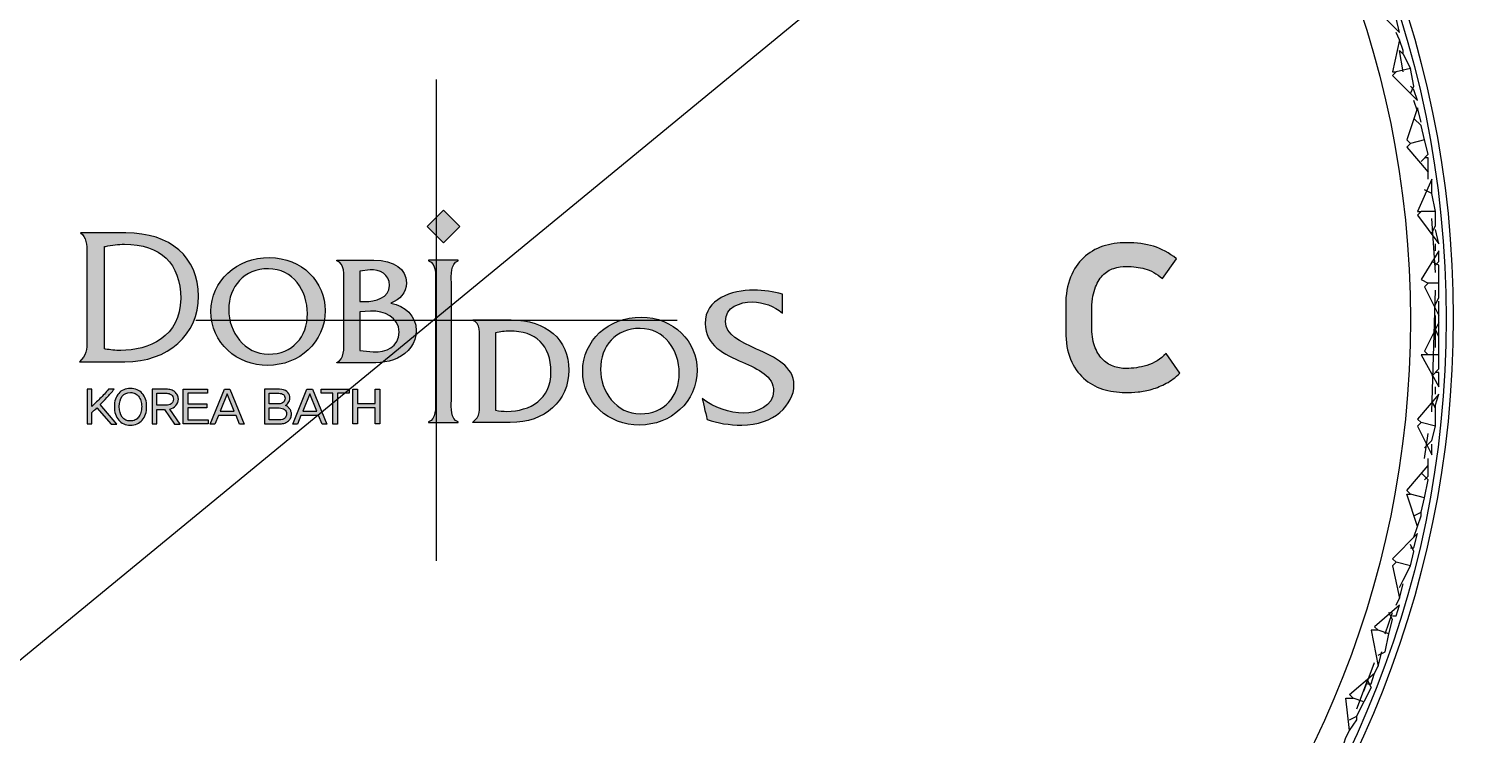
# Model space of a CAD drawing. Extents: x 21342 to 21552, y -3751 to -3454.
# Drawn here: x 21485.82 to 21497.86, y -3585.26 to -3579.4 of the extents above; entities that cross this region are included whole.
import ezdxf

# ---------------------------------------------------------------- set-up
doc = ezdxf.new("R2010")
doc.units = 0
doc.header["$LTSCALE"] = 7
doc.header["$MEASUREMENT"] = 0
doc.linetypes.add('CENTER', pattern=[2, 1.25, -0.25, 0.25, -0.25])
for name, color, linetype in [('CL', 1, 'CENTER'), ('D', 2, 'CONTINUOUS'), ('DIM', 2, 'CONTINUOUS'), ('DWG', 7, 'CONTINUOUS')]:
    doc.layers.add(name, color=color, linetype=linetype)

msp = doc.modelspace()

# ---------------------------------------------------------------- hatches: boundary and pattern name
at = {"layer": 'D'}
h = msp.add_hatch(color=256, dxfattribs=at)
h.dxf.hatch_style = 2
h.paths.add_polyline_path([(21489.405, -3581.04), (21489.268, -3581.176), (21489.132, -3581.04), (21489.268, -3580.903)])
h = msp.add_hatch(color=256, dxfattribs=at)
h.dxf.hatch_style = 2
edge = h.paths.add_edge_path()
edge.add_spline(control_points=[(21486.628, -3581.093), (21487, -3581.093), (21487.232, -3581.294), (21487.232, -3581.619), (21487.232, -3581.94), (21486.98, -3582.164), (21486.62, -3582.164), (21486.62, -3582.164), (21486.278, -3582.164), (21486.242, -3582.164), (21486.298, -3582.118), (21486.305, -3582.058), (21486.305, -3581.99), (21486.305, -3581.981), (21486.305, -3581.972), (21486.304, -3581.963), (21486.304, -3581.963), (21486.304, -3581.935), (21486.304, -3581.935), (21486.304, -3581.935), (21486.304, -3581.311), (21486.304, -3581.311), (21486.304, -3581.311), (21486.304, -3581.286), (21486.304, -3581.286), (21486.305, -3581.276), (21486.305, -3581.267), (21486.305, -3581.257), (21486.305, -3581.195), (21486.299, -3581.125), (21486.252, -3581.093), (21486.302, -3581.093), (21486.628, -3581.093), (21486.628, -3581.093)], knot_values=[0, 0, 0, 0, 1, 1, 1, 2, 2, 2, 3, 3, 3, 4, 4, 4, 5, 5, 5, 6, 6, 6, 7, 7, 7, 8, 8, 8, 9, 9, 9, 10, 10, 10, 11, 11, 11, 11], degree=3, periodic=0)
edge = h.paths.add_edge_path()
edge.add_spline(control_points=[(21486.458, -3581.206), (21486.458, -3581.206), (21486.45, -3581.207), (21486.45, -3581.207), (21486.45, -3581.207), (21486.45, -3582.057), (21486.45, -3582.057), (21486.45, -3582.057), (21486.458, -3582.058), (21486.458, -3582.058), (21486.498, -3582.066), (21486.54, -3582.07), (21486.586, -3582.07), (21486.816, -3582.07), (21487.084, -3581.957), (21487.084, -3581.639), (21487.084, -3581.347), (21486.918, -3581.187), (21486.616, -3581.187), (21486.565, -3581.187), (21486.513, -3581.193), (21486.458, -3581.206)], knot_values=[0, 0, 0, 0, 1, 1, 1, 2, 2, 2, 3, 3, 3, 4, 4, 4, 5, 5, 5, 6, 6, 6, 7, 7, 7, 7], degree=3, periodic=0)
h = msp.add_hatch(color=256, dxfattribs=at)
h.dxf.hatch_style = 2
edge = h.paths.add_edge_path()
edge.add_spline(control_points=[(21494.946, -3581.174), (21495.031, -3581.174), (21495.106, -3581.184), (21495.171, -3581.204), (21495.237, -3581.225), (21495.3, -3581.259), (21495.362, -3581.308), (21495.362, -3581.308), (21495.246, -3581.473), (21495.246, -3581.473), (21495.197, -3581.431), (21495.148, -3581.404), (21495.1, -3581.391), (21495.052, -3581.378), (21495.001, -3581.372), (21494.946, -3581.372), (21494.91, -3581.372), (21494.875, -3581.377), (21494.84, -3581.388), (21494.806, -3581.399), (21494.775, -3581.418), (21494.748, -3581.446), (21494.721, -3581.474), (21494.699, -3581.512), (21494.683, -3581.56), (21494.666, -3581.608), (21494.657, -3581.669), (21494.657, -3581.744), (21494.657, -3581.744), (21494.657, -3581.868), (21494.657, -3581.868), (21494.657, -3581.932), (21494.665, -3581.986), (21494.681, -3582.031), (21494.697, -3582.075), (21494.717, -3582.112), (21494.744, -3582.14), (21494.77, -3582.168), (21494.801, -3582.188), (21494.835, -3582.201), (21494.87, -3582.214), (21494.906, -3582.22), (21494.944, -3582.22), (21495, -3582.22), (21495.057, -3582.212), (21495.116, -3582.194), (21495.175, -3582.177), (21495.228, -3582.144), (21495.276, -3582.095), (21495.276, -3582.095), (21495.39, -3582.259), (21495.39, -3582.259), (21495.354, -3582.295), (21495.317, -3582.323), (21495.277, -3582.343), (21495.237, -3582.364), (21495.198, -3582.38), (21495.159, -3582.392), (21495.12, -3582.404), (21495.081, -3582.411), (21495.043, -3582.415), (21495.005, -3582.418), (21494.969, -3582.419), (21494.936, -3582.419), (21494.87, -3582.419), (21494.807, -3582.41), (21494.747, -3582.391), (21494.687, -3582.372), (21494.635, -3582.342), (21494.59, -3582.301), (21494.544, -3582.259), (21494.508, -3582.207), (21494.481, -3582.143), (21494.455, -3582.079), (21494.441, -3582.002), (21494.441, -3581.912), (21494.441, -3581.912), (21494.441, -3581.695), (21494.441, -3581.695), (21494.441, -3581.605), (21494.454, -3581.527), (21494.481, -3581.462), (21494.507, -3581.396), (21494.543, -3581.342), (21494.589, -3581.299), (21494.634, -3581.256), (21494.688, -3581.225), (21494.749, -3581.204), (21494.81, -3581.184), (21494.875, -3581.174), (21494.946, -3581.174)], knot_values=[0, 0, 0, 0, 1, 1, 1, 2, 2, 2, 3, 3, 3, 4, 4, 4, 5, 5, 5, 6, 6, 6, 7, 7, 7, 8, 8, 8, 9, 9, 9, 10, 10, 10, 11, 11, 11, 12, 12, 12, 13, 13, 13, 14, 14, 14, 15, 15, 15, 16, 16, 16, 17, 17, 17, 18, 18, 18, 19, 19, 19, 20, 20, 20, 21, 21, 21, 22, 22, 22, 23, 23, 23, 24, 24, 24, 25, 25, 25, 26, 26, 26, 27, 27, 27, 28, 28, 28, 29, 29, 29, 30, 30, 30, 30], degree=3, periodic=0)
h = msp.add_hatch(color=256, dxfattribs=at)
h.dxf.hatch_style = 2
edge = h.paths.add_edge_path()
edge.add_spline(control_points=[(21487.813, -3581.391), (21488.018, -3581.391), (21488.138, -3581.574), (21488.138, -3581.764), (21488.138, -3581.957), (21488.013, -3582.101), (21487.815, -3582.101), (21487.612, -3582.101), (21487.483, -3581.914), (21487.483, -3581.732), (21487.483, -3581.537), (21487.612, -3581.391), (21487.813, -3581.391)], knot_values=[0, 0, 0, 0, 1, 1, 1, 2, 2, 2, 3, 3, 3, 4, 4, 4, 4], degree=3, periodic=0)
edge = h.paths.add_edge_path()
edge.add_spline(control_points=[(21487.822, -3581.298), (21487.55, -3581.291), (21487.335, -3581.498), (21487.335, -3581.744), (21487.335, -3582.01), (21487.552, -3582.194), (21487.809, -3582.194), (21488.067, -3582.194), (21488.286, -3582.002), (21488.286, -3581.738), (21488.286, -3581.504), (21488.094, -3581.297), (21487.822, -3581.298)], knot_values=[0, 0, 0, 0, 1, 1, 1, 2, 2, 2, 3, 3, 3, 4, 4, 4, 4], degree=3, periodic=0)
h = msp.add_hatch(color=256, dxfattribs=at)
h.dxf.hatch_style = 2
edge = h.paths.add_edge_path()
edge.add_spline(control_points=[(21488.572, -3582.07), (21488.572, -3582.07), (21488.572, -3581.749), (21488.572, -3581.749), (21488.572, -3581.749), (21488.663, -3581.744), (21488.663, -3581.744), (21488.777, -3581.738), (21488.899, -3581.792), (21488.899, -3581.918), (21488.899, -3582.041), (21488.791, -3582.09), (21488.685, -3582.08), (21488.685, -3582.08), (21488.572, -3582.07), (21488.572, -3582.07)], knot_values=[0, 0, 0, 0, 1, 1, 1, 2, 2, 2, 3, 3, 3, 4, 4, 4, 5, 5, 5, 5], degree=3, periodic=0)
edge = h.paths.add_edge_path()
edge.add_spline(control_points=[(21488.44, -3581.991), (21488.44, -3582.05), (21488.448, -3582.145), (21488.383, -3582.169), (21488.383, -3582.169), (21488.383, -3582.173), (21488.383, -3582.173), (21488.383, -3582.173), (21488.597, -3582.173), (21488.597, -3582.173), (21488.694, -3582.173), (21488.796, -3582.177), (21488.887, -3582.133), (21488.974, -3582.092), (21489.043, -3582.006), (21489.043, -3581.906), (21489.043, -3581.779), (21488.948, -3581.701), (21488.832, -3581.677), (21488.905, -3581.644), (21488.961, -3581.595), (21488.961, -3581.508), (21488.961, -3581.393), (21488.861, -3581.32), (21488.69, -3581.32), (21488.69, -3581.32), (21488.383, -3581.32), (21488.383, -3581.32), (21488.383, -3581.32), (21488.383, -3581.324), (21488.383, -3581.324), (21488.449, -3581.349), (21488.44, -3581.443), (21488.44, -3581.502), (21488.44, -3581.502), (21488.44, -3581.991), (21488.44, -3581.991)], knot_values=[0, 0, 0, 0, 1, 1, 1, 2, 2, 2, 3, 3, 3, 4, 4, 4, 5, 5, 5, 6, 6, 6, 7, 7, 7, 8, 8, 8, 9, 9, 9, 10, 10, 10, 11, 11, 11, 12, 12, 12, 12], degree=3, periodic=0)
edge = h.paths.add_edge_path()
edge.add_spline(control_points=[(21488.572, -3581.664), (21488.572, -3581.664), (21488.572, -3581.41), (21488.572, -3581.41), (21488.572, -3581.41), (21488.659, -3581.4), (21488.659, -3581.4), (21488.737, -3581.393), (21488.82, -3581.439), (21488.82, -3581.529), (21488.82, -3581.635), (21488.699, -3581.664), (21488.615, -3581.664), (21488.615, -3581.664), (21488.572, -3581.664), (21488.572, -3581.664)], knot_values=[0, 0, 0, 0, 1, 1, 1, 2, 2, 2, 3, 3, 3, 4, 4, 4, 5, 5, 5, 5], degree=3, periodic=0)
h = msp.add_hatch(color=256, dxfattribs=at)
h.dxf.hatch_style = 2
edge = h.paths.add_edge_path()
edge.add_spline(control_points=[(21489.202, -3581.503), (21489.202, -3581.443), (21489.211, -3581.349), (21489.145, -3581.324), (21489.145, -3581.324), (21489.145, -3581.32), (21489.145, -3581.32), (21489.145, -3581.32), (21489.391, -3581.32), (21489.391, -3581.32), (21489.391, -3581.32), (21489.391, -3581.324), (21489.391, -3581.324), (21489.326, -3581.349), (21489.334, -3581.445), (21489.334, -3581.503), (21489.334, -3581.503), (21489.334, -3582.487), (21489.334, -3582.487), (21489.334, -3582.545), (21489.326, -3582.64), (21489.391, -3582.664), (21489.391, -3582.664), (21489.391, -3582.669), (21489.391, -3582.669), (21489.391, -3582.669), (21489.145, -3582.669), (21489.145, -3582.669), (21489.145, -3582.669), (21489.145, -3582.664), (21489.145, -3582.664), (21489.21, -3582.641), (21489.202, -3582.545), (21489.202, -3582.487), (21489.202, -3582.487), (21489.202, -3581.503), (21489.202, -3581.503)], knot_values=[0, 0, 0, 0, 1, 1, 1, 2, 2, 2, 3, 3, 3, 4, 4, 4, 5, 5, 5, 6, 6, 6, 7, 7, 7, 8, 8, 8, 9, 9, 9, 10, 10, 10, 11, 11, 11, 12, 12, 12, 12], degree=3, periodic=0)
h = msp.add_hatch(color=256, dxfattribs=at)
h.dxf.hatch_style = 2
edge = h.paths.add_edge_path()
edge.add_spline(control_points=[(21491.748, -3582.691), (21491.644, -3582.691), (21491.547, -3582.674), (21491.46, -3582.643), (21491.458, -3582.634), (21491.429, -3582.51), (21491.42, -3582.47), (21491.519, -3582.546), (21491.646, -3582.591), (21491.766, -3582.591), (21491.87, -3582.591), (21492.013, -3582.528), (21492.013, -3582.409), (21492.013, -3582.283), (21491.888, -3582.227), (21491.755, -3582.168), (21491.602, -3582.099), (21491.444, -3582.029), (21491.444, -3581.846), (21491.444, -3581.641), (21491.662, -3581.568), (21491.849, -3581.568), (21491.932, -3581.568), (21492.011, -3581.58), (21492.086, -3581.602), (21492.086, -3581.615), (21492.086, -3581.725), (21492.086, -3581.759), (21492.021, -3581.703), (21491.926, -3581.667), (21491.836, -3581.667), (21491.733, -3581.667), (21491.612, -3581.709), (21491.612, -3581.828), (21491.612, -3581.94), (21491.738, -3581.997), (21491.871, -3582.058), (21492.024, -3582.128), (21492.182, -3582.2), (21492.182, -3582.358), (21492.182, -3582.518), (21492.016, -3582.691), (21491.748, -3582.691)], knot_values=[0, 0, 0, 0, 1, 1, 1, 2, 2, 2, 3, 3, 3, 4, 4, 4, 5, 5, 5, 6, 6, 6, 7, 7, 7, 8, 8, 8, 9, 9, 9, 10, 10, 10, 11, 11, 11, 12, 12, 12, 13, 13, 13, 14, 14, 14, 14], degree=3, periodic=0)
h = msp.add_hatch(color=256, dxfattribs=at)
h.dxf.hatch_style = 2
edge = h.paths.add_edge_path()
edge.add_spline(control_points=[(21489.702, -3581.923), (21489.74, -3581.914), (21489.779, -3581.909), (21489.818, -3581.909), (21490.035, -3581.909), (21490.162, -3582.023), (21490.162, -3582.25), (21490.162, -3582.474), (21489.99, -3582.576), (21489.796, -3582.576), (21489.764, -3582.576), (21489.733, -3582.573), (21489.702, -3582.567), (21489.702, -3582.567), (21489.702, -3581.923), (21489.702, -3581.923)], knot_values=[0, 0, 0, 0, 1, 1, 1, 2, 2, 2, 3, 3, 3, 4, 4, 4, 5, 5, 5, 5], degree=3, periodic=0)
edge = h.paths.add_edge_path()
edge.add_spline(control_points=[(21489.569, -3582.482), (21489.569, -3582.559), (21489.577, -3582.621), (21489.512, -3582.665), (21489.512, -3582.665), (21489.512, -3582.669), (21489.512, -3582.669), (21489.512, -3582.669), (21489.824, -3582.669), (21489.824, -3582.669), (21490.114, -3582.669), (21490.31, -3582.49), (21490.31, -3582.235), (21490.31, -3581.977), (21490.126, -3581.816), (21489.83, -3581.816), (21489.83, -3581.816), (21489.512, -3581.816), (21489.512, -3581.816), (21489.512, -3581.816), (21489.512, -3581.82), (21489.512, -3581.82), (21489.578, -3581.839), (21489.569, -3581.934), (21489.569, -3581.993), (21489.569, -3581.993), (21489.569, -3582.482), (21489.569, -3582.482)], knot_values=[0, 0, 0, 0, 1, 1, 1, 2, 2, 2, 3, 3, 3, 4, 4, 4, 5, 5, 5, 6, 6, 6, 7, 7, 7, 8, 8, 8, 9, 9, 9, 9], degree=3, periodic=0)
h = msp.add_hatch(color=256, dxfattribs=at)
h.dxf.hatch_style = 2
edge = h.paths.add_edge_path()
edge.add_spline(control_points=[(21490.903, -3581.887), (21491.108, -3581.887), (21491.229, -3582.07), (21491.229, -3582.259), (21491.229, -3582.453), (21491.103, -3582.597), (21490.906, -3582.597), (21490.702, -3582.597), (21490.574, -3582.41), (21490.574, -3582.228), (21490.574, -3582.032), (21490.702, -3581.887), (21490.903, -3581.887)], knot_values=[0, 0, 0, 0, 1, 1, 1, 2, 2, 2, 3, 3, 3, 4, 4, 4, 4], degree=3, periodic=0)
edge = h.paths.add_edge_path()
edge.add_spline(control_points=[(21490.912, -3581.794), (21490.64, -3581.787), (21490.426, -3581.993), (21490.426, -3582.24), (21490.426, -3582.506), (21490.642, -3582.69), (21490.899, -3582.69), (21491.157, -3582.69), (21491.377, -3582.498), (21491.377, -3582.233), (21491.377, -3582), (21491.184, -3581.792), (21490.912, -3581.794)], knot_values=[0, 0, 0, 0, 1, 1, 1, 2, 2, 2, 3, 3, 3, 4, 4, 4, 4], degree=3, periodic=0)
h = msp.add_hatch(color=256, dxfattribs=at)
h.dxf.hatch_style = 2
edge = h.paths.add_edge_path()
edge.add_spline(control_points=[(21486.722, -3582.396), (21486.739, -3582.403), (21486.753, -3582.414), (21486.764, -3582.427), (21486.776, -3582.44), (21486.785, -3582.456), (21486.792, -3582.474), (21486.798, -3582.493), (21486.801, -3582.514), (21486.801, -3582.537), (21486.801, -3582.56), (21486.798, -3582.581), (21486.792, -3582.6), (21486.785, -3582.619), (21486.776, -3582.635), (21486.764, -3582.649), (21486.753, -3582.662), (21486.739, -3582.672), (21486.722, -3582.679), (21486.706, -3582.687), (21486.687, -3582.691), (21486.667, -3582.691), (21486.646, -3582.691), (21486.627, -3582.687), (21486.611, -3582.679), (21486.594, -3582.672), (21486.58, -3582.662), (21486.569, -3582.649), (21486.557, -3582.635), (21486.548, -3582.619), (21486.542, -3582.6), (21486.536, -3582.581), (21486.533, -3582.56), (21486.533, -3582.537), (21486.533, -3582.514), (21486.536, -3582.493), (21486.542, -3582.474), (21486.548, -3582.456), (21486.557, -3582.44), (21486.569, -3582.427), (21486.58, -3582.414), (21486.594, -3582.403), (21486.611, -3582.396), (21486.627, -3582.389), (21486.646, -3582.385), (21486.667, -3582.385), (21486.687, -3582.385), (21486.706, -3582.389), (21486.722, -3582.396)], knot_values=[0, 0, 0, 0, 1, 1, 1, 2, 2, 2, 3, 3, 3, 4, 4, 4, 5, 5, 5, 6, 6, 6, 7, 7, 7, 8, 8, 8, 9, 9, 9, 10, 10, 10, 11, 11, 11, 12, 12, 12, 13, 13, 13, 14, 14, 14, 15, 15, 15, 16, 16, 16, 16], degree=3, periodic=0)
edge = h.paths.add_edge_path()
edge.add_spline(control_points=[(21486.705, -3582.648), (21486.717, -3582.642), (21486.727, -3582.634), (21486.734, -3582.624), (21486.743, -3582.613), (21486.749, -3582.601), (21486.753, -3582.586), (21486.758, -3582.571), (21486.76, -3582.555), (21486.76, -3582.537), (21486.76, -3582.519), (21486.758, -3582.503), (21486.753, -3582.489), (21486.749, -3582.474), (21486.743, -3582.462), (21486.734, -3582.451), (21486.727, -3582.441), (21486.717, -3582.433), (21486.705, -3582.428), (21486.694, -3582.422), (21486.681, -3582.419), (21486.667, -3582.419), (21486.637, -3582.419), (21486.614, -3582.43), (21486.598, -3582.451), (21486.582, -3582.473), (21486.574, -3582.501), (21486.574, -3582.537), (21486.574, -3582.573), (21486.582, -3582.601), (21486.598, -3582.624), (21486.614, -3582.646), (21486.637, -3582.656), (21486.667, -3582.656), (21486.681, -3582.656), (21486.694, -3582.654), (21486.705, -3582.648)], knot_values=[0, 0, 0, 0, 1, 1, 1, 2, 2, 2, 3, 3, 3, 4, 4, 4, 5, 5, 5, 6, 6, 6, 7, 7, 7, 8, 8, 8, 9, 9, 9, 10, 10, 10, 11, 11, 11, 12, 12, 12, 12], degree=3, periodic=0)
h = msp.add_hatch(color=256, dxfattribs=at)
h.dxf.hatch_style = 2
edge = h.paths.add_edge_path()
edge.add_spline(control_points=[(21486.507, -3582.682), (21486.507, -3582.682), (21486.388, -3582.547), (21486.388, -3582.547), (21486.383, -3582.552), (21486.378, -3582.556), (21486.374, -3582.56), (21486.369, -3582.564), (21486.365, -3582.567), (21486.362, -3582.57), (21486.358, -3582.574), (21486.355, -3582.577), (21486.352, -3582.579), (21486.349, -3582.582), (21486.346, -3582.583), (21486.345, -3582.585), (21486.345, -3582.585), (21486.345, -3582.681), (21486.345, -3582.681), (21486.345, -3582.681), (21486.308, -3582.681), (21486.308, -3582.681), (21486.308, -3582.681), (21486.308, -3582.392), (21486.308, -3582.392), (21486.308, -3582.392), (21486.345, -3582.392), (21486.345, -3582.392), (21486.345, -3582.392), (21486.345, -3582.536), (21486.345, -3582.536), (21486.354, -3582.527), (21486.365, -3582.517), (21486.377, -3582.506), (21486.388, -3582.495), (21486.4, -3582.483), (21486.413, -3582.47), (21486.425, -3582.458), (21486.437, -3582.445), (21486.45, -3582.432), (21486.462, -3582.418), (21486.474, -3582.405), (21486.484, -3582.392), (21486.484, -3582.392), (21486.531, -3582.392), (21486.531, -3582.392), (21486.511, -3582.417), (21486.491, -3582.44), (21486.471, -3582.462), (21486.451, -3582.483), (21486.433, -3582.502), (21486.415, -3582.519), (21486.415, -3582.519), (21486.553, -3582.682), (21486.553, -3582.682), (21486.553, -3582.682), (21486.507, -3582.682), (21486.507, -3582.682)], knot_values=[0, 0, 0, 0, 1, 1, 1, 2, 2, 2, 3, 3, 3, 4, 4, 4, 5, 5, 5, 6, 6, 6, 7, 7, 7, 8, 8, 8, 9, 9, 9, 10, 10, 10, 11, 11, 11, 12, 12, 12, 13, 13, 13, 14, 14, 14, 15, 15, 15, 16, 16, 16, 17, 17, 17, 18, 18, 18, 19, 19, 19, 19], degree=3, periodic=0)
h = msp.add_hatch(color=256, dxfattribs=at)
h.dxf.hatch_style = 2
edge = h.paths.add_edge_path()
edge.add_spline(control_points=[(21487.033, -3582.682), (21487.033, -3582.682), (21486.949, -3582.561), (21486.949, -3582.561), (21486.949, -3582.561), (21486.885, -3582.561), (21486.885, -3582.561), (21486.885, -3582.561), (21486.885, -3582.681), (21486.885, -3582.681), (21486.885, -3582.681), (21486.847, -3582.681), (21486.847, -3582.681), (21486.847, -3582.681), (21486.847, -3582.392), (21486.847, -3582.392), (21486.847, -3582.392), (21486.965, -3582.392), (21486.965, -3582.392), (21486.979, -3582.392), (21486.992, -3582.394), (21487.004, -3582.398), (21487.016, -3582.402), (21487.027, -3582.407), (21487.036, -3582.415), (21487.045, -3582.422), (21487.051, -3582.431), (21487.057, -3582.441), (21487.062, -3582.451), (21487.065, -3582.463), (21487.065, -3582.475), (21487.065, -3582.495), (21487.058, -3582.513), (21487.044, -3582.527), (21487.031, -3582.542), (21487.014, -3582.552), (21486.993, -3582.557), (21486.993, -3582.557), (21487.079, -3582.682), (21487.079, -3582.682), (21487.079, -3582.682), (21487.033, -3582.682), (21487.033, -3582.682)], knot_values=[0, 0, 0, 0, 1, 1, 1, 2, 2, 2, 3, 3, 3, 4, 4, 4, 5, 5, 5, 6, 6, 6, 7, 7, 7, 8, 8, 8, 9, 9, 9, 10, 10, 10, 11, 11, 11, 12, 12, 12, 13, 13, 13, 14, 14, 14, 14], degree=3, periodic=0)
edge = h.paths.add_edge_path()
edge.add_spline(control_points=[(21486.986, -3582.523), (21486.993, -3582.521), (21487, -3582.518), (21487.005, -3582.514), (21487.011, -3582.509), (21487.015, -3582.504), (21487.019, -3582.497), (21487.023, -3582.491), (21487.024, -3582.484), (21487.024, -3582.475), (21487.024, -3582.459), (21487.018, -3582.446), (21487.007, -3582.438), (21486.995, -3582.43), (21486.982, -3582.426), (21486.968, -3582.426), (21486.968, -3582.426), (21486.885, -3582.426), (21486.885, -3582.426), (21486.885, -3582.426), (21486.885, -3582.526), (21486.885, -3582.526), (21486.885, -3582.526), (21486.965, -3582.526), (21486.965, -3582.526), (21486.972, -3582.526), (21486.979, -3582.525), (21486.986, -3582.523)], knot_values=[0, 0, 0, 0, 1, 1, 1, 2, 2, 2, 3, 3, 3, 4, 4, 4, 5, 5, 5, 6, 6, 6, 7, 7, 7, 8, 8, 8, 9, 9, 9, 9], degree=3, periodic=0)
h = msp.add_hatch(color=256, dxfattribs=at)
h.dxf.hatch_style = 2
h.paths.add_polyline_path([(21487.106, -3582.681), (21487.106, -3582.392), (21487.308, -3582.392), (21487.308, -3582.426), (21487.143, -3582.426), (21487.143, -3582.515), (21487.301, -3582.515), (21487.301, -3582.548), (21487.143, -3582.548), (21487.143, -3582.648), (21487.312, -3582.648), (21487.312, -3582.681)])
h = msp.add_hatch(color=256, dxfattribs=at)
h.dxf.hatch_style = 2
h.paths.add_polyline_path([(21487.573, -3582.682), (21487.544, -3582.61), (21487.399, -3582.61), (21487.369, -3582.682), (21487.33, -3582.682), (21487.448, -3582.392), (21487.494, -3582.392), (21487.612, -3582.682)])
h.paths.add_polyline_path([(21487.471, -3582.431), (21487.413, -3582.575), (21487.529, -3582.575)])
h = msp.add_hatch(color=256, dxfattribs=at)
h.dxf.hatch_style = 2
edge = h.paths.add_edge_path()
edge.add_spline(control_points=[(21487.972, -3582.537), (21487.978, -3582.542), (21487.983, -3582.547), (21487.988, -3582.553), (21487.994, -3582.56), (21487.998, -3582.567), (21488.001, -3582.576), (21488.004, -3582.584), (21488.005, -3582.594), (21488.005, -3582.605), (21488.004, -3582.617), (21488.001, -3582.628), (21487.995, -3582.637), (21487.989, -3582.647), (21487.982, -3582.655), (21487.973, -3582.661), (21487.963, -3582.668), (21487.953, -3582.673), (21487.941, -3582.676), (21487.928, -3582.68), (21487.916, -3582.681), (21487.902, -3582.681), (21487.902, -3582.681), (21487.782, -3582.681), (21487.782, -3582.681), (21487.782, -3582.681), (21487.782, -3582.392), (21487.782, -3582.392), (21487.782, -3582.392), (21487.906, -3582.392), (21487.906, -3582.392), (21487.931, -3582.392), (21487.952, -3582.398), (21487.966, -3582.41), (21487.98, -3582.422), (21487.989, -3582.437), (21487.992, -3582.454), (21487.994, -3582.472), (21487.991, -3582.486), (21487.983, -3582.498), (21487.976, -3582.51), (21487.967, -3582.52), (21487.955, -3582.527), (21487.96, -3582.529), (21487.966, -3582.533), (21487.972, -3582.537)], knot_values=[0, 0, 0, 0, 1, 1, 1, 2, 2, 2, 3, 3, 3, 4, 4, 4, 5, 5, 5, 6, 6, 6, 7, 7, 7, 8, 8, 8, 9, 9, 9, 10, 10, 10, 11, 11, 11, 12, 12, 12, 13, 13, 13, 14, 14, 14, 15, 15, 15, 15], degree=3, periodic=0)
edge = h.paths.add_edge_path()
edge.add_spline(control_points=[(21487.938, -3582.501), (21487.947, -3582.493), (21487.952, -3582.482), (21487.952, -3582.467), (21487.952, -3582.454), (21487.947, -3582.444), (21487.938, -3582.437), (21487.929, -3582.43), (21487.916, -3582.426), (21487.899, -3582.426), (21487.899, -3582.426), (21487.819, -3582.426), (21487.819, -3582.426), (21487.819, -3582.426), (21487.819, -3582.513), (21487.819, -3582.513), (21487.819, -3582.513), (21487.898, -3582.513), (21487.898, -3582.513), (21487.915, -3582.513), (21487.928, -3582.509), (21487.938, -3582.501)], knot_values=[0, 0, 0, 0, 1, 1, 1, 2, 2, 2, 3, 3, 3, 4, 4, 4, 5, 5, 5, 6, 6, 6, 7, 7, 7, 7], degree=3, periodic=0)
edge = h.paths.add_edge_path()
edge.add_spline(control_points=[(21487.948, -3582.635), (21487.958, -3582.626), (21487.963, -3582.613), (21487.964, -3582.597), (21487.964, -3582.581), (21487.959, -3582.569), (21487.948, -3582.561), (21487.937, -3582.552), (21487.922, -3582.548), (21487.902, -3582.548), (21487.902, -3582.548), (21487.819, -3582.548), (21487.819, -3582.548), (21487.819, -3582.548), (21487.819, -3582.648), (21487.819, -3582.648), (21487.819, -3582.648), (21487.902, -3582.648), (21487.902, -3582.648), (21487.923, -3582.648), (21487.938, -3582.644), (21487.948, -3582.635)], knot_values=[0, 0, 0, 0, 1, 1, 1, 2, 2, 2, 3, 3, 3, 4, 4, 4, 5, 5, 5, 6, 6, 6, 7, 7, 7, 7], degree=3, periodic=0)
h = msp.add_hatch(color=256, dxfattribs=at)
h.dxf.hatch_style = 2
h.paths.add_polyline_path([(21488.259, -3582.682), (21488.23, -3582.61), (21488.084, -3582.61), (21488.055, -3582.682), (21488.016, -3582.682), (21488.134, -3582.392), (21488.18, -3582.392), (21488.298, -3582.682)])
h.paths.add_polyline_path([(21488.157, -3582.431), (21488.099, -3582.575), (21488.215, -3582.575)])
h = msp.add_hatch(color=256, dxfattribs=at)
h.dxf.hatch_style = 2
h.paths.add_polyline_path([(21488.387, -3582.426), (21488.387, -3582.682), (21488.35, -3582.682), (21488.35, -3582.426), (21488.253, -3582.426), (21488.253, -3582.392), (21488.484, -3582.392), (21488.484, -3582.426)])
h = msp.add_hatch(color=256, dxfattribs=at)
h.dxf.hatch_style = 2
h.paths.add_polyline_path([(21488.702, -3582.681), (21488.702, -3582.547), (21488.553, -3582.547), (21488.553, -3582.681), (21488.516, -3582.681), (21488.516, -3582.392), (21488.553, -3582.392), (21488.553, -3582.512), (21488.702, -3582.512), (21488.702, -3582.392), (21488.74, -3582.392), (21488.74, -3582.681)])

# ---------------------------------------------------------------- linework, layer by layer
at = {"layer": 'CL'}
for p, q in [((21489.21, -3583.819), (21489.21, -3579.819)), ((21487.21, -3581.819), (21491.21, -3581.819))]:
    msp.add_line(p, q, dxfattribs=at)
at = {"layer": 'D'}
for points in [[(21489.405, -3581.04), (21489.268, -3581.176), (21489.132, -3581.04), (21489.268, -3580.903), (21489.405, -3581.04)], [(21487.106, -3582.681), (21487.106, -3582.392), (21487.308, -3582.392), (21487.308, -3582.426), (21487.143, -3582.426), (21487.143, -3582.515), (21487.301, -3582.515), (21487.301, -3582.548), (21487.143, -3582.548), (21487.143, -3582.648), (21487.312, -3582.648), (21487.312, -3582.681), (21487.106, -3582.681)], [(21487.573, -3582.682), (21487.544, -3582.61), (21487.399, -3582.61), (21487.369, -3582.682), (21487.33, -3582.682), (21487.448, -3582.392), (21487.494, -3582.392), (21487.612, -3582.682), (21487.573, -3582.682)], [(21487.471, -3582.431), (21487.413, -3582.575), (21487.529, -3582.575), (21487.471, -3582.431)], [(21488.259, -3582.682), (21488.23, -3582.61), (21488.084, -3582.61), (21488.055, -3582.682), (21488.016, -3582.682), (21488.134, -3582.392), (21488.18, -3582.392), (21488.298, -3582.682), (21488.259, -3582.682)], [(21488.157, -3582.431), (21488.099, -3582.575), (21488.215, -3582.575), (21488.157, -3582.431)], [(21488.387, -3582.426), (21488.387, -3582.682), (21488.35, -3582.682), (21488.35, -3582.426), (21488.253, -3582.426), (21488.253, -3582.392), (21488.484, -3582.392), (21488.484, -3582.426), (21488.387, -3582.426)], [(21488.702, -3582.681), (21488.702, -3582.547), (21488.553, -3582.547), (21488.553, -3582.681), (21488.516, -3582.681), (21488.516, -3582.392), (21488.553, -3582.392), (21488.553, -3582.512), (21488.702, -3582.512), (21488.702, -3582.392), (21488.74, -3582.392), (21488.74, -3582.681), (21488.702, -3582.681)]]:
    msp.add_lwpolyline(points, dxfattribs=at)
for points, knots in [([(21486.628, -3581.093), (21487, -3581.093), (21487.232, -3581.294), (21487.232, -3581.619), (21487.232, -3581.94), (21486.98, -3582.164), (21486.62, -3582.164), (21486.62, -3582.164), (21486.278, -3582.164), (21486.242, -3582.164), (21486.298, -3582.118), (21486.305, -3582.058), (21486.305, -3581.99), (21486.305, -3581.981), (21486.305, -3581.972), (21486.304, -3581.963), (21486.304, -3581.963), (21486.304, -3581.935), (21486.304, -3581.935), (21486.304, -3581.935), (21486.304, -3581.311), (21486.304, -3581.311), (21486.304, -3581.311), (21486.304, -3581.286), (21486.304, -3581.286), (21486.305, -3581.276), (21486.305, -3581.267), (21486.305, -3581.257), (21486.305, -3581.195), (21486.299, -3581.125), (21486.252, -3581.093), (21486.302, -3581.093), (21486.628, -3581.093), (21486.628, -3581.093)], [0, 0, 0, 0, 1, 1, 1, 2, 2, 2, 3, 3, 3, 4, 4, 4, 5, 5, 5, 6, 6, 6, 7, 7, 7, 8, 8, 8, 9, 9, 9, 10, 10, 10, 11, 11, 11, 11]), ([(21494.946, -3581.174), (21495.031, -3581.174), (21495.106, -3581.184), (21495.171, -3581.204), (21495.237, -3581.225), (21495.3, -3581.259), (21495.362, -3581.308), (21495.362, -3581.308), (21495.246, -3581.473), (21495.246, -3581.473), (21495.197, -3581.431), (21495.148, -3581.404), (21495.1, -3581.391), (21495.052, -3581.378), (21495.001, -3581.372), (21494.946, -3581.372), (21494.91, -3581.372), (21494.875, -3581.377), (21494.84, -3581.388), (21494.806, -3581.399), (21494.775, -3581.418), (21494.748, -3581.446), (21494.721, -3581.474), (21494.699, -3581.512), (21494.683, -3581.56), (21494.666, -3581.608), (21494.657, -3581.669), (21494.657, -3581.744), (21494.657, -3581.744), (21494.657, -3581.868), (21494.657, -3581.868), (21494.657, -3581.932), (21494.665, -3581.986), (21494.681, -3582.031), (21494.697, -3582.075), (21494.717, -3582.112), (21494.744, -3582.14), (21494.77, -3582.168), (21494.801, -3582.188), (21494.835, -3582.201), (21494.87, -3582.214), (21494.906, -3582.22), (21494.944, -3582.22), (21495, -3582.22), (21495.057, -3582.212), (21495.116, -3582.194), (21495.175, -3582.177), (21495.228, -3582.144), (21495.276, -3582.095), (21495.276, -3582.095), (21495.39, -3582.259), (21495.39, -3582.259), (21495.354, -3582.295), (21495.317, -3582.323), (21495.277, -3582.343), (21495.237, -3582.364), (21495.198, -3582.38), (21495.159, -3582.392), (21495.12, -3582.404), (21495.081, -3582.411), (21495.043, -3582.415), (21495.005, -3582.418), (21494.969, -3582.419), (21494.936, -3582.419), (21494.87, -3582.419), (21494.807, -3582.41), (21494.747, -3582.391), (21494.687, -3582.372), (21494.635, -3582.342), (21494.59, -3582.301), (21494.544, -3582.259), (21494.508, -3582.207), (21494.481, -3582.143), (21494.455, -3582.079), (21494.441, -3582.002), (21494.441, -3581.912), (21494.441, -3581.912), (21494.441, -3581.695), (21494.441, -3581.695), (21494.441, -3581.605), (21494.454, -3581.527), (21494.481, -3581.462), (21494.507, -3581.396), (21494.543, -3581.342), (21494.589, -3581.299), (21494.634, -3581.256), (21494.688, -3581.225), (21494.749, -3581.204), (21494.81, -3581.184), (21494.875, -3581.174), (21494.946, -3581.174)], [0, 0, 0, 0, 1, 1, 1, 2, 2, 2, 3, 3, 3, 4, 4, 4, 5, 5, 5, 6, 6, 6, 7, 7, 7, 8, 8, 8, 9, 9, 9, 10, 10, 10, 11, 11, 11, 12, 12, 12, 13, 13, 13, 14, 14, 14, 15, 15, 15, 16, 16, 16, 17, 17, 17, 18, 18, 18, 19, 19, 19, 20, 20, 20, 21, 21, 21, 22, 22, 22, 23, 23, 23, 24, 24, 24, 25, 25, 25, 26, 26, 26, 27, 27, 27, 28, 28, 28, 29, 29, 29, 30, 30, 30, 30]), ([(21486.458, -3581.206), (21486.458, -3581.206), (21486.45, -3581.207), (21486.45, -3581.207), (21486.45, -3581.207), (21486.45, -3582.057), (21486.45, -3582.057), (21486.45, -3582.057), (21486.458, -3582.058), (21486.458, -3582.058), (21486.498, -3582.066), (21486.54, -3582.07), (21486.586, -3582.07), (21486.816, -3582.07), (21487.084, -3581.957), (21487.084, -3581.639), (21487.084, -3581.347), (21486.918, -3581.187), (21486.616, -3581.187), (21486.565, -3581.187), (21486.513, -3581.193), (21486.458, -3581.206)], [0, 0, 0, 0, 1, 1, 1, 2, 2, 2, 3, 3, 3, 4, 4, 4, 5, 5, 5, 6, 6, 6, 7, 7, 7, 7]), ([(21487.822, -3581.298), (21487.55, -3581.291), (21487.335, -3581.498), (21487.335, -3581.744), (21487.335, -3582.01), (21487.552, -3582.194), (21487.809, -3582.194), (21488.067, -3582.194), (21488.286, -3582.002), (21488.286, -3581.738), (21488.286, -3581.504), (21488.094, -3581.297), (21487.822, -3581.298)], [0, 0, 0, 0, 1, 1, 1, 2, 2, 2, 3, 3, 3, 4, 4, 4, 4]), ([(21487.813, -3581.391), (21488.018, -3581.391), (21488.138, -3581.574), (21488.138, -3581.764), (21488.138, -3581.957), (21488.013, -3582.101), (21487.815, -3582.101), (21487.612, -3582.101), (21487.483, -3581.914), (21487.483, -3581.732), (21487.483, -3581.537), (21487.612, -3581.391), (21487.813, -3581.391)], [0, 0, 0, 0, 1, 1, 1, 2, 2, 2, 3, 3, 3, 4, 4, 4, 4]), ([(21488.44, -3581.991), (21488.44, -3582.05), (21488.448, -3582.145), (21488.383, -3582.169), (21488.383, -3582.169), (21488.383, -3582.173), (21488.383, -3582.173), (21488.383, -3582.173), (21488.597, -3582.173), (21488.597, -3582.173), (21488.694, -3582.173), (21488.796, -3582.177), (21488.887, -3582.133), (21488.974, -3582.092), (21489.043, -3582.006), (21489.043, -3581.906), (21489.043, -3581.779), (21488.948, -3581.701), (21488.832, -3581.677), (21488.905, -3581.644), (21488.961, -3581.595), (21488.961, -3581.508), (21488.961, -3581.393), (21488.861, -3581.32), (21488.69, -3581.32), (21488.69, -3581.32), (21488.383, -3581.32), (21488.383, -3581.32), (21488.383, -3581.32), (21488.383, -3581.324), (21488.383, -3581.324), (21488.449, -3581.349), (21488.44, -3581.443), (21488.44, -3581.502), (21488.44, -3581.502), (21488.44, -3581.991), (21488.44, -3581.991)], [0, 0, 0, 0, 1, 1, 1, 2, 2, 2, 3, 3, 3, 4, 4, 4, 5, 5, 5, 6, 6, 6, 7, 7, 7, 8, 8, 8, 9, 9, 9, 10, 10, 10, 11, 11, 11, 12, 12, 12, 12]), ([(21488.572, -3581.664), (21488.572, -3581.664), (21488.572, -3581.41), (21488.572, -3581.41), (21488.572, -3581.41), (21488.659, -3581.4), (21488.659, -3581.4), (21488.737, -3581.393), (21488.82, -3581.439), (21488.82, -3581.529), (21488.82, -3581.635), (21488.699, -3581.664), (21488.615, -3581.664), (21488.615, -3581.664), (21488.572, -3581.664), (21488.572, -3581.664)], [0, 0, 0, 0, 1, 1, 1, 2, 2, 2, 3, 3, 3, 4, 4, 4, 5, 5, 5, 5]), ([(21489.202, -3581.503), (21489.202, -3581.443), (21489.211, -3581.349), (21489.145, -3581.324), (21489.145, -3581.324), (21489.145, -3581.32), (21489.145, -3581.32), (21489.145, -3581.32), (21489.391, -3581.32), (21489.391, -3581.32), (21489.391, -3581.32), (21489.391, -3581.324), (21489.391, -3581.324), (21489.326, -3581.349), (21489.334, -3581.445), (21489.334, -3581.503), (21489.334, -3581.503), (21489.334, -3582.487), (21489.334, -3582.487), (21489.334, -3582.545), (21489.326, -3582.64), (21489.391, -3582.664), (21489.391, -3582.664), (21489.391, -3582.669), (21489.391, -3582.669), (21489.391, -3582.669), (21489.145, -3582.669), (21489.145, -3582.669), (21489.145, -3582.669), (21489.145, -3582.664), (21489.145, -3582.664), (21489.21, -3582.641), (21489.202, -3582.545), (21489.202, -3582.487), (21489.202, -3582.487), (21489.202, -3581.503), (21489.202, -3581.503)], [0, 0, 0, 0, 1, 1, 1, 2, 2, 2, 3, 3, 3, 4, 4, 4, 5, 5, 5, 6, 6, 6, 7, 7, 7, 8, 8, 8, 9, 9, 9, 10, 10, 10, 11, 11, 11, 12, 12, 12, 12]), ([(21491.748, -3582.691), (21491.644, -3582.691), (21491.547, -3582.674), (21491.46, -3582.643), (21491.458, -3582.634), (21491.429, -3582.51), (21491.42, -3582.47), (21491.519, -3582.546), (21491.646, -3582.591), (21491.766, -3582.591), (21491.87, -3582.591), (21492.013, -3582.528), (21492.013, -3582.409), (21492.013, -3582.283), (21491.888, -3582.227), (21491.755, -3582.168), (21491.602, -3582.099), (21491.444, -3582.029), (21491.444, -3581.846), (21491.444, -3581.641), (21491.662, -3581.568), (21491.849, -3581.568), (21491.932, -3581.568), (21492.011, -3581.58), (21492.086, -3581.602), (21492.086, -3581.615), (21492.086, -3581.725), (21492.086, -3581.759), (21492.021, -3581.703), (21491.926, -3581.667), (21491.836, -3581.667), (21491.733, -3581.667), (21491.612, -3581.709), (21491.612, -3581.828), (21491.612, -3581.94), (21491.738, -3581.997), (21491.871, -3582.058), (21492.024, -3582.128), (21492.182, -3582.2), (21492.182, -3582.358), (21492.182, -3582.518), (21492.016, -3582.691), (21491.748, -3582.691)], [0, 0, 0, 0, 1, 1, 1, 2, 2, 2, 3, 3, 3, 4, 4, 4, 5, 5, 5, 6, 6, 6, 7, 7, 7, 8, 8, 8, 9, 9, 9, 10, 10, 10, 11, 11, 11, 12, 12, 12, 13, 13, 13, 14, 14, 14, 14]), ([(21488.572, -3582.07), (21488.572, -3582.07), (21488.572, -3581.749), (21488.572, -3581.749), (21488.572, -3581.749), (21488.663, -3581.744), (21488.663, -3581.744), (21488.777, -3581.738), (21488.899, -3581.792), (21488.899, -3581.918), (21488.899, -3582.041), (21488.791, -3582.09), (21488.685, -3582.08), (21488.685, -3582.08), (21488.572, -3582.07), (21488.572, -3582.07)], [0, 0, 0, 0, 1, 1, 1, 2, 2, 2, 3, 3, 3, 4, 4, 4, 5, 5, 5, 5]), ([(21489.569, -3582.482), (21489.569, -3582.559), (21489.577, -3582.621), (21489.512, -3582.665), (21489.512, -3582.665), (21489.512, -3582.669), (21489.512, -3582.669), (21489.512, -3582.669), (21489.824, -3582.669), (21489.824, -3582.669), (21490.114, -3582.669), (21490.31, -3582.49), (21490.31, -3582.235), (21490.31, -3581.977), (21490.126, -3581.816), (21489.83, -3581.816), (21489.83, -3581.816), (21489.512, -3581.816), (21489.512, -3581.816), (21489.512, -3581.816), (21489.512, -3581.82), (21489.512, -3581.82), (21489.578, -3581.839), (21489.569, -3581.934), (21489.569, -3581.993), (21489.569, -3581.993), (21489.569, -3582.482), (21489.569, -3582.482)], [0, 0, 0, 0, 1, 1, 1, 2, 2, 2, 3, 3, 3, 4, 4, 4, 5, 5, 5, 6, 6, 6, 7, 7, 7, 8, 8, 8, 9, 9, 9, 9]), ([(21490.912, -3581.794), (21490.64, -3581.787), (21490.426, -3581.993), (21490.426, -3582.24), (21490.426, -3582.506), (21490.642, -3582.69), (21490.899, -3582.69), (21491.157, -3582.69), (21491.377, -3582.498), (21491.377, -3582.233), (21491.377, -3582), (21491.184, -3581.792), (21490.912, -3581.794)], [0, 0, 0, 0, 1, 1, 1, 2, 2, 2, 3, 3, 3, 4, 4, 4, 4]), ([(21490.903, -3581.887), (21491.108, -3581.887), (21491.229, -3582.07), (21491.229, -3582.259), (21491.229, -3582.453), (21491.103, -3582.597), (21490.906, -3582.597), (21490.702, -3582.597), (21490.574, -3582.41), (21490.574, -3582.228), (21490.574, -3582.032), (21490.702, -3581.887), (21490.903, -3581.887)], [0, 0, 0, 0, 1, 1, 1, 2, 2, 2, 3, 3, 3, 4, 4, 4, 4]), ([(21489.702, -3581.923), (21489.74, -3581.914), (21489.779, -3581.909), (21489.818, -3581.909), (21490.035, -3581.909), (21490.162, -3582.023), (21490.162, -3582.25), (21490.162, -3582.474), (21489.99, -3582.576), (21489.796, -3582.576), (21489.764, -3582.576), (21489.733, -3582.573), (21489.702, -3582.567), (21489.702, -3582.567), (21489.702, -3581.923), (21489.702, -3581.923)], [0, 0, 0, 0, 1, 1, 1, 2, 2, 2, 3, 3, 3, 4, 4, 4, 5, 5, 5, 5]), ([(21486.722, -3582.396), (21486.739, -3582.403), (21486.753, -3582.414), (21486.764, -3582.427), (21486.776, -3582.44), (21486.785, -3582.456), (21486.792, -3582.474), (21486.798, -3582.493), (21486.801, -3582.514), (21486.801, -3582.537), (21486.801, -3582.56), (21486.798, -3582.581), (21486.792, -3582.6), (21486.785, -3582.619), (21486.776, -3582.635), (21486.764, -3582.649), (21486.753, -3582.662), (21486.739, -3582.672), (21486.722, -3582.679), (21486.706, -3582.687), (21486.687, -3582.691), (21486.667, -3582.691), (21486.646, -3582.691), (21486.627, -3582.687), (21486.611, -3582.679), (21486.594, -3582.672), (21486.58, -3582.662), (21486.569, -3582.649), (21486.557, -3582.635), (21486.548, -3582.619), (21486.542, -3582.6), (21486.536, -3582.581), (21486.533, -3582.56), (21486.533, -3582.537), (21486.533, -3582.514), (21486.536, -3582.493), (21486.542, -3582.474), (21486.548, -3582.456), (21486.557, -3582.44), (21486.569, -3582.427), (21486.58, -3582.414), (21486.594, -3582.403), (21486.611, -3582.396), (21486.627, -3582.389), (21486.646, -3582.385), (21486.667, -3582.385), (21486.687, -3582.385), (21486.706, -3582.389), (21486.722, -3582.396)], [0, 0, 0, 0, 1, 1, 1, 2, 2, 2, 3, 3, 3, 4, 4, 4, 5, 5, 5, 6, 6, 6, 7, 7, 7, 8, 8, 8, 9, 9, 9, 10, 10, 10, 11, 11, 11, 12, 12, 12, 13, 13, 13, 14, 14, 14, 15, 15, 15, 16, 16, 16, 16]), ([(21486.507, -3582.682), (21486.507, -3582.682), (21486.388, -3582.547), (21486.388, -3582.547), (21486.383, -3582.552), (21486.378, -3582.556), (21486.374, -3582.56), (21486.369, -3582.564), (21486.365, -3582.567), (21486.362, -3582.57), (21486.358, -3582.574), (21486.355, -3582.577), (21486.352, -3582.579), (21486.349, -3582.582), (21486.346, -3582.583), (21486.345, -3582.585), (21486.345, -3582.585), (21486.345, -3582.681), (21486.345, -3582.681), (21486.345, -3582.681), (21486.308, -3582.681), (21486.308, -3582.681), (21486.308, -3582.681), (21486.308, -3582.392), (21486.308, -3582.392), (21486.308, -3582.392), (21486.345, -3582.392), (21486.345, -3582.392), (21486.345, -3582.392), (21486.345, -3582.536), (21486.345, -3582.536), (21486.354, -3582.527), (21486.365, -3582.517), (21486.377, -3582.506), (21486.388, -3582.495), (21486.4, -3582.483), (21486.413, -3582.47), (21486.425, -3582.458), (21486.437, -3582.445), (21486.45, -3582.432), (21486.462, -3582.418), (21486.474, -3582.405), (21486.484, -3582.392), (21486.484, -3582.392), (21486.531, -3582.392), (21486.531, -3582.392), (21486.511, -3582.417), (21486.491, -3582.44), (21486.471, -3582.462), (21486.451, -3582.483), (21486.433, -3582.502), (21486.415, -3582.519), (21486.415, -3582.519), (21486.553, -3582.682), (21486.553, -3582.682), (21486.553, -3582.682), (21486.507, -3582.682), (21486.507, -3582.682)], [0, 0, 0, 0, 1, 1, 1, 2, 2, 2, 3, 3, 3, 4, 4, 4, 5, 5, 5, 6, 6, 6, 7, 7, 7, 8, 8, 8, 9, 9, 9, 10, 10, 10, 11, 11, 11, 12, 12, 12, 13, 13, 13, 14, 14, 14, 15, 15, 15, 16, 16, 16, 17, 17, 17, 18, 18, 18, 19, 19, 19, 19]), ([(21486.705, -3582.648), (21486.717, -3582.642), (21486.727, -3582.634), (21486.734, -3582.624), (21486.743, -3582.613), (21486.749, -3582.601), (21486.753, -3582.586), (21486.758, -3582.571), (21486.76, -3582.555), (21486.76, -3582.537), (21486.76, -3582.519), (21486.758, -3582.503), (21486.753, -3582.489), (21486.749, -3582.474), (21486.743, -3582.462), (21486.734, -3582.451), (21486.727, -3582.441), (21486.717, -3582.433), (21486.705, -3582.428), (21486.694, -3582.422), (21486.681, -3582.419), (21486.667, -3582.419), (21486.637, -3582.419), (21486.614, -3582.43), (21486.598, -3582.451), (21486.582, -3582.473), (21486.574, -3582.501), (21486.574, -3582.537), (21486.574, -3582.573), (21486.582, -3582.601), (21486.598, -3582.624), (21486.614, -3582.646), (21486.637, -3582.656), (21486.667, -3582.656), (21486.681, -3582.656), (21486.694, -3582.654), (21486.705, -3582.648)], [0, 0, 0, 0, 1, 1, 1, 2, 2, 2, 3, 3, 3, 4, 4, 4, 5, 5, 5, 6, 6, 6, 7, 7, 7, 8, 8, 8, 9, 9, 9, 10, 10, 10, 11, 11, 11, 12, 12, 12, 12]), ([(21487.033, -3582.682), (21487.033, -3582.682), (21486.949, -3582.561), (21486.949, -3582.561), (21486.949, -3582.561), (21486.885, -3582.561), (21486.885, -3582.561), (21486.885, -3582.561), (21486.885, -3582.681), (21486.885, -3582.681), (21486.885, -3582.681), (21486.847, -3582.681), (21486.847, -3582.681), (21486.847, -3582.681), (21486.847, -3582.392), (21486.847, -3582.392), (21486.847, -3582.392), (21486.965, -3582.392), (21486.965, -3582.392), (21486.979, -3582.392), (21486.992, -3582.394), (21487.004, -3582.398), (21487.016, -3582.402), (21487.027, -3582.407), (21487.036, -3582.415), (21487.045, -3582.422), (21487.051, -3582.431), (21487.057, -3582.441), (21487.062, -3582.451), (21487.065, -3582.463), (21487.065, -3582.475), (21487.065, -3582.495), (21487.058, -3582.513), (21487.044, -3582.527), (21487.031, -3582.542), (21487.014, -3582.552), (21486.993, -3582.557), (21486.993, -3582.557), (21487.079, -3582.682), (21487.079, -3582.682), (21487.079, -3582.682), (21487.033, -3582.682), (21487.033, -3582.682)], [0, 0, 0, 0, 1, 1, 1, 2, 2, 2, 3, 3, 3, 4, 4, 4, 5, 5, 5, 6, 6, 6, 7, 7, 7, 8, 8, 8, 9, 9, 9, 10, 10, 10, 11, 11, 11, 12, 12, 12, 13, 13, 13, 14, 14, 14, 14]), ([(21486.986, -3582.523), (21486.993, -3582.521), (21487, -3582.518), (21487.005, -3582.514), (21487.011, -3582.509), (21487.015, -3582.504), (21487.019, -3582.497), (21487.023, -3582.491), (21487.024, -3582.484), (21487.024, -3582.475), (21487.024, -3582.459), (21487.018, -3582.446), (21487.007, -3582.438), (21486.995, -3582.43), (21486.982, -3582.426), (21486.968, -3582.426), (21486.968, -3582.426), (21486.885, -3582.426), (21486.885, -3582.426), (21486.885, -3582.426), (21486.885, -3582.526), (21486.885, -3582.526), (21486.885, -3582.526), (21486.965, -3582.526), (21486.965, -3582.526), (21486.972, -3582.526), (21486.979, -3582.525), (21486.986, -3582.523)], [0, 0, 0, 0, 1, 1, 1, 2, 2, 2, 3, 3, 3, 4, 4, 4, 5, 5, 5, 6, 6, 6, 7, 7, 7, 8, 8, 8, 9, 9, 9, 9]), ([(21487.972, -3582.537), (21487.978, -3582.542), (21487.983, -3582.547), (21487.988, -3582.553), (21487.994, -3582.56), (21487.998, -3582.567), (21488.001, -3582.576), (21488.004, -3582.584), (21488.005, -3582.594), (21488.005, -3582.605), (21488.004, -3582.617), (21488.001, -3582.628), (21487.995, -3582.637), (21487.989, -3582.647), (21487.982, -3582.655), (21487.973, -3582.661), (21487.963, -3582.668), (21487.953, -3582.673), (21487.941, -3582.676), (21487.928, -3582.68), (21487.916, -3582.681), (21487.902, -3582.681), (21487.902, -3582.681), (21487.782, -3582.681), (21487.782, -3582.681), (21487.782, -3582.681), (21487.782, -3582.392), (21487.782, -3582.392), (21487.782, -3582.392), (21487.906, -3582.392), (21487.906, -3582.392), (21487.931, -3582.392), (21487.952, -3582.398), (21487.966, -3582.41), (21487.98, -3582.422), (21487.989, -3582.437), (21487.992, -3582.454), (21487.994, -3582.472), (21487.991, -3582.486), (21487.983, -3582.498), (21487.976, -3582.51), (21487.967, -3582.52), (21487.955, -3582.527), (21487.96, -3582.529), (21487.966, -3582.533), (21487.972, -3582.537)], [0, 0, 0, 0, 1, 1, 1, 2, 2, 2, 3, 3, 3, 4, 4, 4, 5, 5, 5, 6, 6, 6, 7, 7, 7, 8, 8, 8, 9, 9, 9, 10, 10, 10, 11, 11, 11, 12, 12, 12, 13, 13, 13, 14, 14, 14, 15, 15, 15, 15]), ([(21487.938, -3582.501), (21487.947, -3582.493), (21487.952, -3582.482), (21487.952, -3582.467), (21487.952, -3582.454), (21487.947, -3582.444), (21487.938, -3582.437), (21487.929, -3582.43), (21487.916, -3582.426), (21487.899, -3582.426), (21487.899, -3582.426), (21487.819, -3582.426), (21487.819, -3582.426), (21487.819, -3582.426), (21487.819, -3582.513), (21487.819, -3582.513), (21487.819, -3582.513), (21487.898, -3582.513), (21487.898, -3582.513), (21487.915, -3582.513), (21487.928, -3582.509), (21487.938, -3582.501)], [0, 0, 0, 0, 1, 1, 1, 2, 2, 2, 3, 3, 3, 4, 4, 4, 5, 5, 5, 6, 6, 6, 7, 7, 7, 7]), ([(21487.948, -3582.635), (21487.958, -3582.626), (21487.963, -3582.613), (21487.964, -3582.597), (21487.964, -3582.581), (21487.959, -3582.569), (21487.948, -3582.561), (21487.937, -3582.552), (21487.922, -3582.548), (21487.902, -3582.548), (21487.902, -3582.548), (21487.819, -3582.548), (21487.819, -3582.548), (21487.819, -3582.548), (21487.819, -3582.648), (21487.819, -3582.648), (21487.819, -3582.648), (21487.902, -3582.648), (21487.902, -3582.648), (21487.923, -3582.648), (21487.938, -3582.644), (21487.948, -3582.635)], [0, 0, 0, 0, 1, 1, 1, 2, 2, 2, 3, 3, 3, 4, 4, 4, 5, 5, 5, 6, 6, 6, 7, 7, 7, 7])]:
    msp.add_open_spline(points, degree=3, knots=knots, dxfattribs=at)
at = {"layer": 'DIM', "ltscale": 0.6}
msp.add_line((21482.68, -3587.164), (21495.74, -3576.428), dxfattribs=at)
at = {"layer": 'DWG'}
for points in [[(21497.039, -3578.922), (21496.979, -3579.189), (21497.039, -3579.189), (21497.009, -3579.219), (21497.217, -3579.427), (21497.187, -3579.308), (21497.158, -3579.308)], [(21497.217, -3579.487), (21497.158, -3579.755), (21497.187, -3579.755), (21497.158, -3579.784), (21497.366, -3579.993), (21497.336, -3579.903), (21497.306, -3579.874)], [(21497.247, -3579.606), (21497.247, -3579.576), (21497.217, -3579.487), (21497.187, -3579.427)], [(21497.247, -3579.755), (21497.217, -3579.576), (21497.247, -3579.606), (21497.306, -3579.725)], [(21497.306, -3579.933), (21497.336, -3579.874), (21497.306, -3579.725), (21497.187, -3579.755)], [(21497.396, -3580.171), (21497.366, -3580.052), (21497.277, -3580.32), (21497.306, -3580.35), (21497.277, -3580.379), (21497.455, -3580.588)], [(21497.366, -3580.082), (21497.336, -3579.993)], [(21497.425, -3580.32), (21497.396, -3580.201), (21497.336, -3580.141)], [(21497.396, -3580.498), (21497.455, -3580.439), (21497.425, -3580.32), (21497.306, -3580.35)], [(21497.455, -3580.647), (21497.455, -3580.588), (21497.455, -3580.469), (21497.425, -3580.469)], [(21497.485, -3580.766), (21497.485, -3580.736), (21497.485, -3580.647), (21497.366, -3580.915), (21497.396, -3580.915), (21497.366, -3580.945), (21497.544, -3581.183), (21497.515, -3581.064)], [(21497.515, -3580.915), (21497.485, -3580.766), (21497.425, -3580.736)], [(21497.485, -3581.093), (21497.515, -3581.034), (21497.515, -3580.915), (21497.396, -3580.915)], [(21497.515, -3581.421), (21497.485, -3580.974)], [(21497.515, -3581.242), (21497.515, -3581.183)], [(21497.515, -3581.361), (21497.544, -3581.331), (21497.544, -3581.242), (21497.396, -3581.48), (21497.455, -3581.51), (21497.425, -3581.54), (21497.544, -3581.778)], [(21497.544, -3581.51), (21497.544, -3581.361), (21497.485, -3581.331)], [(21497.515, -3581.688), (21497.544, -3581.629), (21497.544, -3581.51), (21497.455, -3581.51)], [(21497.485, -3582.581), (21497.515, -3581.569)], [(21497.544, -3581.956), (21497.544, -3581.926), (21497.544, -3581.837), (21497.544, -3581.778), (21497.544, -3581.659)], [(21497.515, -3582.045), (21497.515, -3581.778)], [(21497.544, -3581.837), (21497.425, -3582.075), (21497.455, -3582.105), (21497.396, -3582.105), (21497.544, -3582.373), (21497.544, -3582.254), (21497.515, -3582.254)], [(21497.544, -3582.105), (21497.544, -3581.956), (21497.515, -3581.897)], [(21497.485, -3582.283), (21497.544, -3582.224), (21497.544, -3582.105), (21497.455, -3582.105)], [(21497.515, -3582.432), (21497.515, -3582.373)], [(21497.515, -3582.551), (21497.515, -3582.521), (21497.544, -3582.432), (21497.366, -3582.64), (21497.396, -3582.67), (21497.366, -3582.7), (21497.485, -3582.938), (21497.485, -3582.849)], [(21497.515, -3582.7), (21497.515, -3582.551), (21497.485, -3582.492)], [(21497.425, -3582.878), (21497.485, -3582.819), (21497.515, -3582.7), (21497.396, -3582.67)], [(21497.425, -3582.968), (21497.455, -3582.759)], [(21497.425, -3583.146), (21497.455, -3583.116), (21497.455, -3583.027), (21497.455, -3582.968)], [(21497.366, -3583.533), (21497.277, -3583.265), (21497.306, -3583.265), (21497.277, -3583.235), (21497.455, -3583.027)], [(21497.425, -3583.295), (21497.455, -3583.146), (21497.396, -3583.087)], [(21497.336, -3583.444), (21497.396, -3583.414), (21497.425, -3583.295), (21497.306, -3583.265)], [(21497.336, -3583.622), (21497.366, -3583.533), (21497.396, -3583.444), (21497.396, -3583.414)], [(21497.306, -3583.711), (21497.336, -3583.711), (21497.366, -3583.592), (21497.158, -3583.801), (21497.187, -3583.83), (21497.158, -3583.86), (21497.217, -3584.128)], [(21497.306, -3583.86), (21497.336, -3583.741), (21497.306, -3583.682)], [(21497.217, -3584.039), (21497.247, -3583.979), (21497.306, -3583.86), (21497.187, -3583.83)], [(21497.187, -3584.187), (21497.217, -3584.128), (21497.247, -3584.009)], [(21497.158, -3584.277), (21497.187, -3584.277), (21497.217, -3584.187), (21497.009, -3584.366), (21497.039, -3584.396), (21496.979, -3584.396), (21497.039, -3584.693)], [(21497.098, -3584.425), (21497.158, -3584.247)], [(21497.128, -3584.425), (21497.158, -3584.306), (21497.128, -3584.247)], [(21497.039, -3584.604), (21497.098, -3584.574), (21497.128, -3584.425), (21497.039, -3584.396)], [(21496.92, -3584.901), (21497.009, -3584.663)], [(21496.949, -3584.842), (21496.979, -3584.842), (21497.009, -3584.753), (21497.039, -3584.693), (21497.068, -3584.574)], [(21496.801, -3585.229), (21496.771, -3584.961), (21496.83, -3584.961), (21496.801, -3584.931), (21497.009, -3584.753)], [(21496.86, -3585.05), (21496.949, -3584.812), (21496.979, -3584.872), (21496.92, -3584.991)], [(21496.801, -3585.139), (21496.86, -3585.11), (21496.92, -3584.991), (21496.83, -3584.961)], [(21496.711, -3585.407), (21496.741, -3585.377), (21496.771, -3585.288), (21496.801, -3585.229), (21496.86, -3585.139), (21496.86, -3585.11)]]:
    msp.add_lwpolyline(points, dxfattribs=at)
for centre, radius in [((21489.21, -3581.819), 14.255), ((21489.21, -3581.819), 14.255), ((21489.21, -3581.796), 8.453), ((21489.22, -3581.806), 8.384), ((21489.22, -3581.806), 8.384), ((21489.212, -3581.814), 8.095), ((21489.212, -3581.814), 8.095)]:
    msp.add_circle(centre, radius, dxfattribs=at)

doc.saveas('drawing.dxf')
